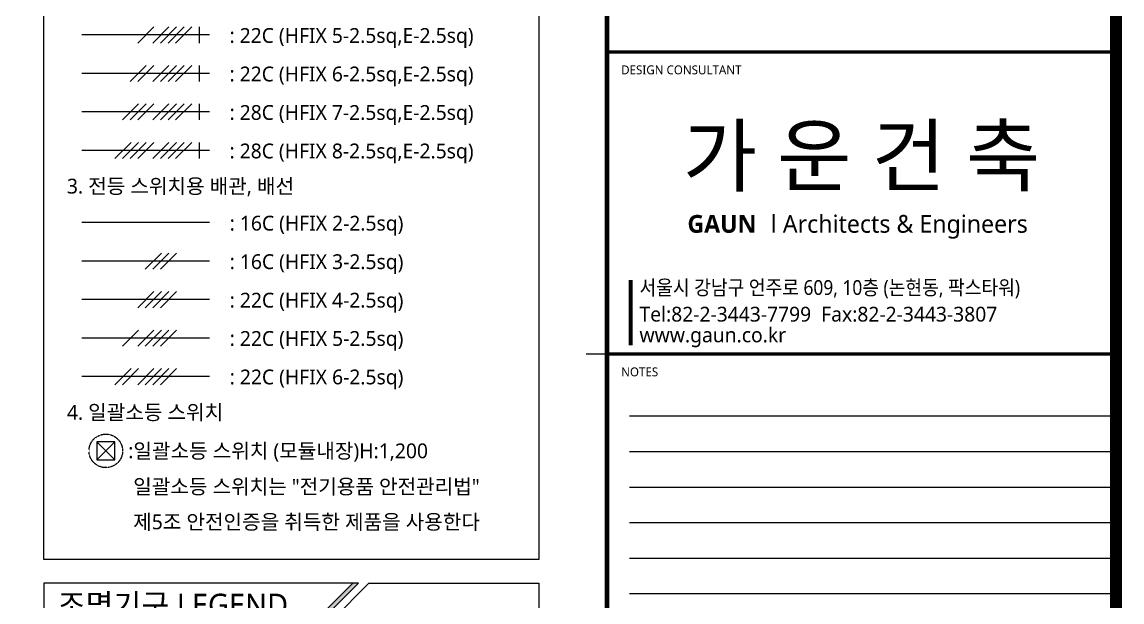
# Model space of a CAD drawing. Header units: millimetres. Extents: x -168200 to 504600, y -244718 to -125918.
# Drawn here: x 295139 to 332300, y -166088 to -146500 of the extents above; entities that cross this region are included whole.
import ezdxf
from ezdxf.enums import TextEntityAlignment as Align

# ---------------------------------------------------------------- set-up
doc = ezdxf.new("R2010")
doc.units = ezdxf.units.MM
doc.set_wipeout_variables(frame=1)
doc.linetypes.add('HIDDEN', pattern=[0.375, 0.25, -0.125])
doc.layers.get('Defpoints').update_dxf_attribs({"color": 167})
for name, color, linetype in [('arch', 8, 'Continuous'), ('S', 4, 'Continuous'), ('SYM', 3, 'Continuous'), ('XR-FORM-EE$0$XR-SHEET-SHT', 5, 'Continuous'), ('XR-FORM-EE$0$XR-SHEET-TEXT', 3, 'Continuous')]:
    doc.layers.add(name, color=color, linetype=linetype)
doc.layers.add('XR-FORM-EE$0$XR-SHEET-TEMP', color=171, linetype='Continuous', plot=False)
doc.styles.add('GHS', font='malgun.ttf')
doc.styles.add('XR-FORM-EE$0$XR-SHEET$0$XREF-Form$0$맑은고딕', font='malgun.ttf')
doc.styles.add('XR-FORM-EE$0$맑은고딕B', font='malgunbd.ttf')

# ---------------------------------------------------------------- blocks, each defined once
blk = doc.blocks.new('XR-FORM-EE', base_point=(461, 408))
at = {"layer": 'Defpoints', "linetype": 'Continuous', "ltscale": 2}
for points in [[(147457, 84911), (163900, 84911)], [(147457, 83711), (163900, 83711)], [(147457, 82511), (163900, 82511)], [(147457, 81311), (163900, 81311)], [(147457, 80111), (163900, 80111)], [(147457, 78911), (163900, 78911)]]:
    blk.add_lwpolyline(points, dxfattribs=at)
at = {"layer": 'XR-FORM-EE$0$XR-SHEET-SHT', "color": 5, "const_width": 400}
blk.add_lwpolyline([(9300, 114600), (163900, 114600), (163900, 4200), (9300, 4200)], close=True, dxfattribs=at)
at = {"layer": 'XR-FORM-EE$0$XR-SHEET-SHT', "color": 5}
for points, const_width in [([(146700, 114600), (146700, 4200)], 160), ([(146700, 97200), (163900, 97200)], 114), ([(146700, 87000), (163900, 87000)], 114)]:
    blk.add_lwpolyline(points, dxfattribs=dict(at, const_width=const_width))
at = {"layer": 'XR-FORM-EE$0$XR-SHEET-SHT', "color": 7, "const_width": 140}
blk.add_lwpolyline([(147500, 89500), (147500, 87300)], dxfattribs=at)
at = {"layer": 'XR-FORM-EE$0$XR-SHEET-TEMP'}
blk.add_line((146700, 87000), (146000, 87000), dxfattribs=at)
at = {"layer": 'XR-FORM-EE$0$XR-SHEET-SHT', "color": 7, "style": 'XR-FORM-EE$0$XR-SHEET$0$XREF-Form$0$맑은고딕'}
for s, height, p in [('DESIGN CONSULTANT', 300, (147180, 96600)), ('Tel:82-2-3443-7799  Fax:82-2-3443-3807', 500, (147800, 88350)), ('www.gaun.co.kr', 500, (147800, 87650)), ('NOTES', 300, (147180, 86400))]:
    blk.add_text(s, height=height, dxfattribs=at).set_placement(p, align=Align.MIDDLE_LEFT)
at = {"layer": 'XR-FORM-EE$0$XR-SHEET-SHT', "color": 3, "style": 'XR-FORM-EE$0$맑은고딕B'}
blk.add_text('GAUN ', height=600, dxfattribs=at).set_placement((150686, 91400), align=Align.MIDDLE_CENTER)
at = {"layer": 'XR-FORM-EE$0$XR-SHEET-SHT', "color": 7, "style": 'XR-FORM-EE$0$XR-SHEET$0$XREF-Form$0$맑은고딕'}
blk.add_text('l Architects & Engineers', height=600, dxfattribs=at).set_placement((156577, 91400), align=Align.MIDDLE_CENTER)
at = {"layer": 'XR-FORM-EE$0$XR-SHEET-SHT', "color": 7, "style": 'XR-FORM-EE$0$XR-SHEET$0$XREF-Form$0$맑은고딕', "width": 0.9}
blk.add_text('서울시 강남구 언주로 609, 10층 (논현동, 팍스타워)', height=500, dxfattribs=at).set_placement((147800, 89250), align=Align.MIDDLE_LEFT)
at = {"layer": 'XR-FORM-EE$0$XR-SHEET-TEXT', "color": 2, "style": 'XR-FORM-EE$0$맑은고딕B'}
blk.add_text('가 운 건 축', height=2000, dxfattribs=at).set_placement((155300, 93700), align=Align.MIDDLE_CENTER)
blk = doc.blocks.new('H2')
blk.add_wipeout([(-2, 2), (2, 2), (2, -2), (-2, -2)]).dxf.layer = 'SYM'
at = {"layer": 'SYM'}
for p, q in [((-2, 2), (2, -2)), ((2, 2), (-2, -2))]:
    blk.add_line(p, q, dxfattribs=at)
blk.add_lwpolyline([(-2, 2), (-2, -2), (2, -2), (2, 2)], close=True, dxfattribs=at)
blk = doc.blocks.new('전등범례')
for points in [[(-16728, 0), (0, 0), (0, -31364), (-16728, -31364)], [(-16728, -32164), (0, -32164), (0, -56838), (-16728, -56838)]]:
    blk.add_wipeout(points).dxf.layer = 'S'
at = {"layer": 'SYM'}
blk.add_hatch(color=256, dxfattribs=at).paths.add_polyline_path([(-16728, -33232, 0.414214), (-16408, -33553), (-8319, -33553, 0.195367), (-7224, -33099), (-6288, -32164), (-6100, -32164), (-7130, -33193, -0.190352), (-8319, -33606), (-16408, -33606, -0.263053), (-16728, -33425), (-16728, -33232)])
at = {"layer": 'S', "linetype": 'Continuous'}
for p, q in [((-11125, -13646), (-15438, -13646)), ((-11125, -14946), (-15438, -14946)), ((-11125, -16246), (-15438, -16246)), ((-11125, -17546), (-15438, -17546)), ((-11125, -19985), (-15438, -19985)), ((-11125, -21285), (-15438, -21285)), ((-11125, -22585), (-15438, -22585)), ((-11125, -23885), (-15438, -23885)), ((-11125, -25185), (-15438, -25185))]:
    blk.add_line(p, q, dxfattribs=at)
at = {"layer": 'S', "color": 1, "linetype": 'HIDDEN'}
blk.add_circle((-14631, -27693), 567, dxfattribs=at)
at = {"layer": 'SYM'}
for p, q in [((-13009, -13374), (-13553, -13918)), ((-12497, -13374), (-13040, -13918)), ((-12240, -13374), (-12784, -13918)), ((-11984, -13374), (-12528, -13918)), ((-11728, -13374), (-12272, -13918)), ((-11472, -13374), (-11472, -13918)), ((-13266, -14674), (-13809, -15218)), ((-13009, -14674), (-13553, -15218)), ((-12497, -14674), (-13040, -15218)), ((-12240, -14674), (-12784, -15218)), ((-11984, -14674), (-12528, -15218)), ((-11728, -14674), (-12272, -15218)), ((-11472, -14674), (-11472, -15218)), ((-13522, -15974), (-14066, -16518)), ((-13266, -15974), (-13809, -16518)), ((-13009, -15974), (-13553, -16518)), ((-12497, -15974), (-13040, -16518)), ((-12240, -15974), (-12784, -16518)), ((-11984, -15974), (-12528, -16518)), ((-11728, -15974), (-12272, -16518)), ((-11472, -15974), (-11472, -16518)), ((-13778, -17274), (-14322, -17818)), ((-13522, -17274), (-14066, -17818)), ((-13266, -17274), (-13809, -17818)), ((-13009, -17274), (-13553, -17818)), ((-12497, -17274), (-13040, -17818)), ((-12240, -17274), (-12784, -17818)), ((-11984, -17274), (-12528, -17818)), ((-11728, -17274), (-12272, -17818)), ((-11472, -17274), (-11472, -17818)), ((-12753, -21013), (-13297, -21557)), ((-12497, -21013), (-13040, -21557)), ((-12240, -21013), (-12784, -21557)), ((-13009, -22313), (-13553, -22857)), ((-12753, -22313), (-13297, -22857)), ((-12497, -22313), (-13040, -22857)), ((-12240, -22313), (-12784, -22857)), ((-13522, -23613), (-14066, -24157)), ((-13009, -23613), (-13553, -24157)), ((-12753, -23613), (-13297, -24157)), ((-12497, -23613), (-13040, -24157)), ((-12240, -23613), (-12784, -24157)), ((-13778, -24913), (-14322, -25457)), ((-13522, -24913), (-14066, -25457)), ((-13009, -24913), (-13553, -25457)), ((-12753, -24913), (-13297, -25457)), ((-12497, -24913), (-13040, -25457)), ((-12240, -24913), (-12784, -25457)), ((-6952, -33373), (-5743, -32164)), ((-5743, -32164), (0, -32164)), ((-5743, -32164), (0, -32164)), ((0, -32164), (0, -55665))]:
    blk.add_line(p, q, dxfattribs=at)
blk.add_lwpolyline([(-10804, -1209), (-9596, 0), (0, 0), (0, -31364), (-16728, -31364), (-16728, -1774), (-12170, -1774, 0.195734)], format="xyb", close=True, dxfattribs=at)
for points in [[(-16728, -33232, 0.414214), (-16408, -33553), (-8319, -33553, 0.195367), (-7224, -33099), (-6288, -32164)], [(-6288, -32164), (-16728, -32164), (-16728, -33232, 0.414214), (-16408, -33553), (-8319, -33553, 0.195367), (-7224, -33099), (-6288, -32164)]]:
    blk.add_lwpolyline(points, format="xyb", dxfattribs=at)
blk.add_lwpolyline([(-7130, -33193), (-6100, -32164), (-6288, -32164)], dxfattribs=at)
at = {"layer": 'SYM', "style": 'GHS'}
for s, p in [(': 22C (HFIX 5-2.5sq,E-2.5sq)', (-10452, -13914)), (': 22C (HFIX 6-2.5sq,E-2.5sq)', (-10452, -15214)), (': 28C (HFIX 7-2.5sq,E-2.5sq)', (-10452, -16514)), (': 28C (HFIX 8-2.5sq,E-2.5sq)', (-10452, -17814)), ('3. 전등 스위치용 배관, 배선', (-15944, -19002)), (': 16C (HFIX 2-2.5sq)', (-10445, -20253)), (': 16C (HFIX 3-2.5sq)', (-10445, -21553)), (': 22C (HFIX 4-2.5sq)', (-10445, -22853)), (': 22C (HFIX 5-2.5sq)', (-10445, -24146)), (': 22C (HFIX 6-2.5sq)', (-10445, -25446)), ('4. 일괄소등 스위치 ', (-15944, -26641)), (':일괄소등 스위치 (모듈내장)H:1,200', (-13875, -27942)), (' 일괄소등 스위치는 "전기용품 안전관리법"', (-13875, -29148)), (' 제5조 안전인증을 취득한 제품을 사용한다', (-13875, -30341))]:
    blk.add_text(s, height=500, dxfattribs=at).set_placement(p)
blk.add_text('조명기구 LEGEND', height=750, dxfattribs=at).set_placement((-12363, -32885), align=Align.MIDDLE)
at = {"layer": 'S', "xscale": 150.000013934914, "yscale": 150.000013934914, "zscale": 150.000013934914}
blk.add_blockref('H2', (-14631, -27693), dxfattribs=at)

msp = doc.modelspace()

# ---------------------------------------------------------------- block references
at = {"layer": 'arch'}
msp.add_blockref('XR-FORM-EE', (168661, -244309.3), dxfattribs=at)

# ---------------------------------------------------------------- next in the draw order: block references
at = {"layer": 'S'}
msp.add_blockref('전등범례', (312601.4, -133291.3), dxfattribs=at)

doc.saveas('drawing.dxf')
